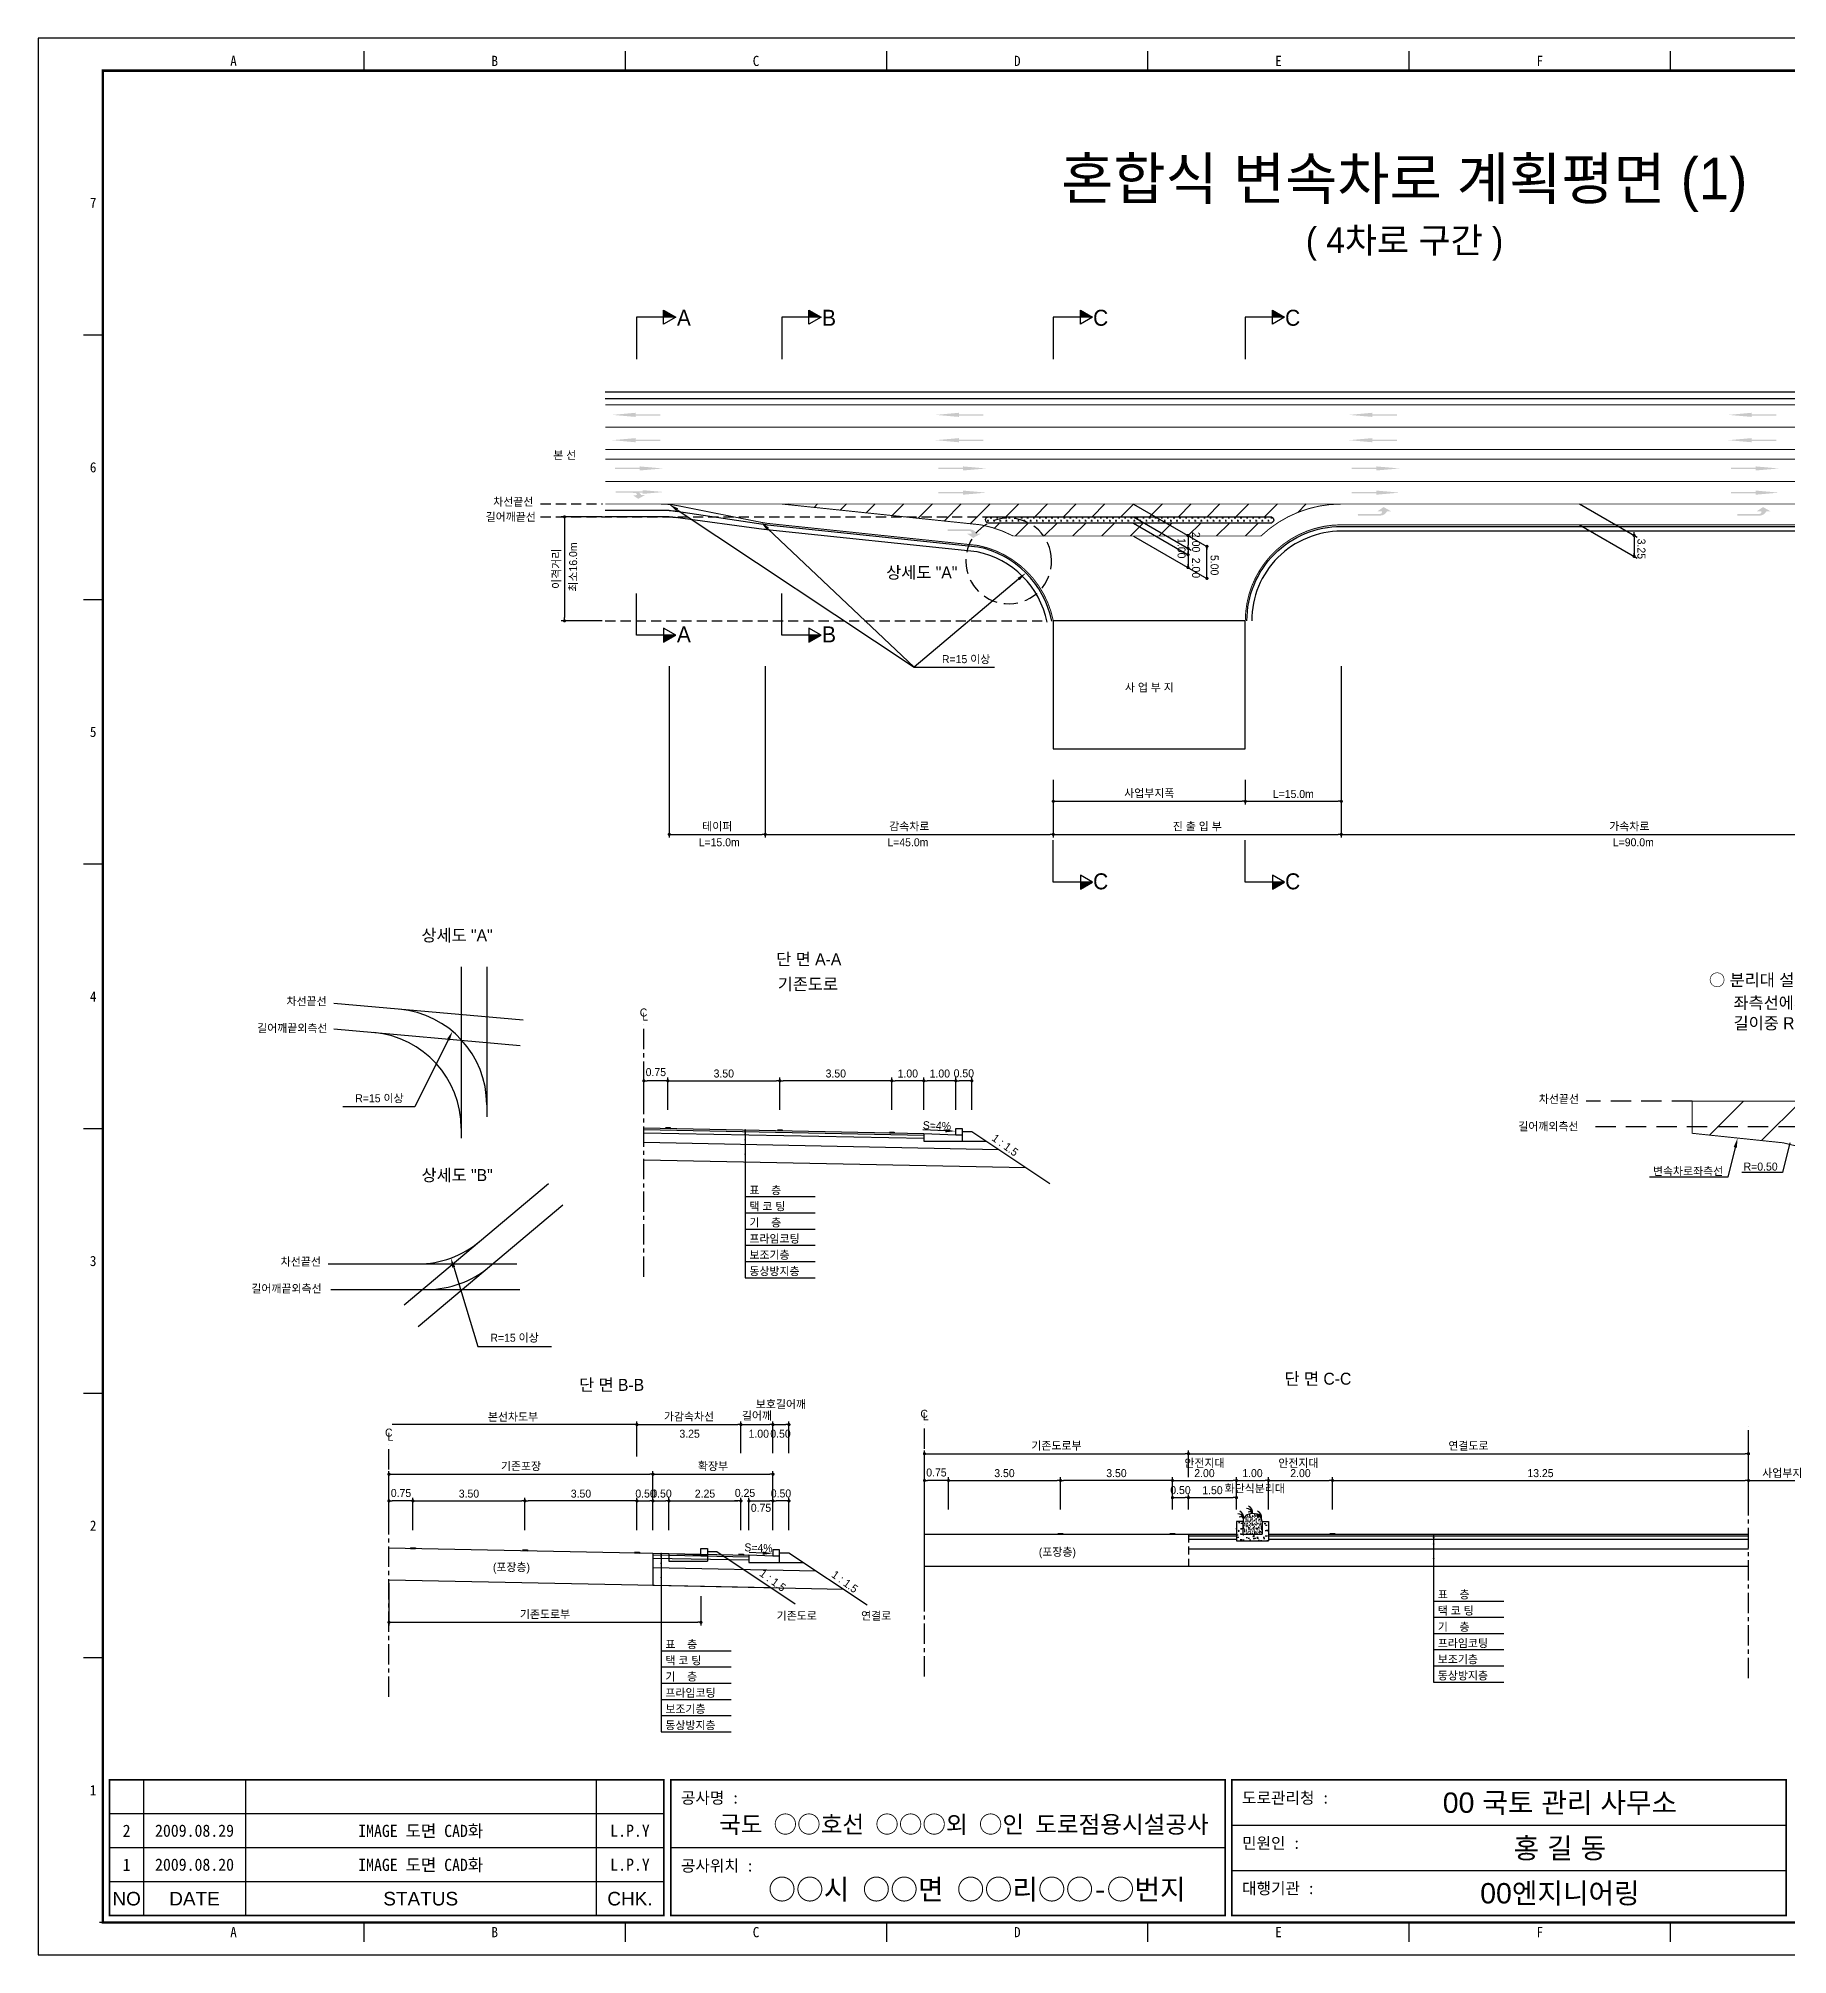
# Model space of a CAD drawing. Header units: millimetres. Extents: x 500 to 923, y -1 to 298.
# Drawn here: x 500 to 773.3, y -1.5 to 297.9 of the extents above; entities that cross this region are included whole.
import ezdxf
from ezdxf.enums import TextEntityAlignment as Align

# ---------------------------------------------------------------- set-up
doc = ezdxf.new("R2010")
doc.units = ezdxf.units.MM
doc.linetypes.add('CENTER', pattern=[50.8, 31.75, -6.35, 6.35, -6.35])
doc.linetypes.add('HIDDEN', pattern=[9.525, 6.35, -3.175])
for name, color, linetype in [('CC-GSTR-0004', 4, 'Continuous'), ('CM-LANE-0030', 30, 'Continuous'), ('CZ-DIMT-0002', 7, 'Continuous'), ('CZ-EXST-0002', 1, 'Continuous'), ('CZ-LIN1-0007', 7, 'Continuous'), ('CZ-LIN2-0003', 3, 'Continuous'), ('CZ-LINE-0001', 7, 'Continuous'), ('CZ-TEXT-BOX0', 7, 'Continuous'), ('TITLE', 7, 'Continuous')]:
    doc.layers.add(name, color=color, linetype=linetype)
doc.styles.add('견고딕', font='arial.ttf')
doc.styles.add('돋움', font='')
doc.styles.add('돋음체', font='')
doc.styles.get('돋움').set_extended_font_data('Dotum')
doc.styles.get('돋음체').set_extended_font_data('DotumChe')

# ---------------------------------------------------------------- blocks, each defined once
blk = doc.blocks.new('_Dot')
at = {"color": 0, "linetype": 'ByBlock', "lineweight": -2}
blk.add_line((-0.5, 0), (-1, 0), dxfattribs=at)
at = {"color": 0, "linetype": 'ByBlock', "const_width": 0.5}
blk.add_lwpolyline([(-0.25, 0, 1), (0.25, 0, 1)], format="xyb", close=True, dxfattribs=at)

msp = doc.modelspace()

# ---------------------------------------------------------------- hatches: boundary and pattern name
at = {"layer": 'CM-LANE-0030'}
h = msp.add_hatch(dxfattribs=at)
h.set_pattern_fill('ANSI31', color=256, style=0)
h.set_pattern_definition([(45, (-2470.1997, 15.8487), (-2.245064, 2.245064), [])])
h.paths.add_polyline_path([(691.05, 220.16, -0.191871), (703.6, 225.16), (616.16, 225.16), (647.32, 221.9, -0.07305), (652.33, 220.16)])
h.paths.add_polyline_path([(648.46, 222.16, 0.000809), (648.4, 222.17, -0.885335), (648.52, 223.16), (692.53, 223.16, -0.732581), (692.82, 222.25, 0.002096), (692.69, 222.16)], flags=16)
at = {"layer": 'CZ-EXST-0002'}
h = msp.add_hatch(dxfattribs=at)
h.set_pattern_fill('AR-CONC', color=256, scale=0.01, style=0)
h.set_pattern_definition([(50, (-420.9028, 3547.0509), (1.8218467, -0.15939086), [0.1905, -2.0955]), (355, (-420.9028, 3547.0509), (-0.3524283, 1.9105664), [0.1524, -1.6764]), (100.451, (-420.751, 3547.0376), (1.469425, 1.7511669), [0.1619, -1.7809]), (46.1842, (-420.9028, 3547.559), (2.7107904, -0.4204233), [0.28575, -3.14325]), (96.6356, (-420.677, 3547.5239), (2.3740423, 2.4742556), [0.24285, -2.67135]), (351.184, (-420.9028, 3547.559), (2.374046, 2.4742512), [0.2286, -2.5146]), (21, (-420.6488, 3547.4319), (1.5161488, -1.0226552), [0.1905, -2.0955]), (326, (-420.6488, 3547.4319), (0.6180203, 1.8418797), [0.1524, -1.6764]), (71.4514, (-420.5224, 3547.3467), (2.1341649, 0.8192286), [0.1619, -1.7809]), (37.5, (-420.9028, 3547.0509), (0.03088603, 0.84555039), [0, -1.65608, 0, -1.7018, 0, -1.68275]), (7.5, (-420.9028, 3547.0509), (0.66819663, 1.00180575), [0, -0.97028, 0, -1.61798, 0, -0.64135]), (327.5, (-421.4692, 3547.0509), (1.35590595, -0.05728744), [0, -0.635, 0, -1.9812, 0, -2.6289]), (317.5, (-421.7232, 3547.0509), (1.4812918, 0.2542649), [0, -0.8255, 0, -1.31572, 0, -1.8669])])
h.paths.add_polyline_path([(692.22, 63.2), (692.22, 66.2), (691.22, 66.2), (691.22, 64.2), (688.22, 64.2), (688.22, 66.2), (687.22, 66.2), (687.22, 63.2)])
h = msp.add_hatch(dxfattribs=at)
h.set_pattern_fill('AR-SAND', color=256, scale=0.01, style=0)
h.set_pattern_definition([(37.5, (-420.9028, 3547.0509), (-0.016000313, 0.489413237), [0, -0.38608, 0, -0.4318, 0, -0.41275]), (7.5, (-420.9028, 3547.0509), (0.44952328, 0.7168251), [0, -0.20828, 0, -0.34798, 0, -0.13335]), (327.5, (-421.2152, 3547.0509), (0.79099237, 0.001437185), [0, -0.127, 0, -0.4572, 0, -0.5969]), (317.5, (-421.2152, 3547.0509), (0.76355645, 0.22292932), [0, -0.0635, 0, -0.29972, 0, -0.3429])])
edge = h.paths.add_edge_path()
edge.add_ellipse((689.72, 66.2), major_axis=(-1.5, 0), ratio=0.829212, start_angle=180, end_angle=360)
edge.add_line((688.22, 66.2), (688.22, 64.2))
edge.add_line((688.22, 64.2), (691.22, 64.2))
edge.add_line((691.22, 64.2), (691.22, 66.2))
at = {"layer": 'CZ-LIN1-0007'}
for points in [[(593.35, 239.41), (593.35, 239.19), (597.18, 239.19), (597.18, 238.98), (593.35, 238.98), (593.35, 238.76), (589.7, 239.08)], [(643.87, 239.41), (643.87, 239.19), (647.69, 239.19), (647.69, 238.98), (643.87, 238.98), (643.87, 238.76), (640.22, 239.08)], [(708.46, 239.41), (708.46, 239.19), (712.28, 239.19), (712.28, 238.98), (708.46, 238.98), (708.46, 238.76), (704.81, 239.08)], [(767.73, 239.41), (767.73, 239.19), (771.55, 239.19), (771.55, 238.98), (767.73, 238.98), (767.73, 238.76), (764.08, 239.08)], [(593.35, 235.45), (593.35, 235.23), (597.18, 235.23), (597.18, 235.02), (593.35, 235.02), (593.35, 234.8), (589.7, 235.13)], [(643.87, 235.45), (643.87, 235.23), (647.69, 235.23), (647.69, 235.02), (643.87, 235.02), (643.87, 234.8), (640.22, 235.13)], [(708.46, 235.45), (708.46, 235.23), (712.28, 235.23), (712.28, 235.02), (708.46, 235.02), (708.46, 234.8), (704.81, 235.13)], [(767.73, 235.45), (767.73, 235.23), (771.55, 235.23), (771.55, 235.02), (767.73, 235.02), (767.73, 234.8), (764.08, 235.13)], [(593.96, 231.03), (593.96, 230.82), (590.14, 230.82), (590.14, 230.6), (593.96, 230.6), (593.96, 230.39), (597.61, 230.71)], [(644.48, 231.03), (644.48, 230.82), (640.65, 230.82), (640.65, 230.6), (644.48, 230.6), (644.48, 230.39), (648.13, 230.71)], [(709.06, 231.03), (709.06, 230.82), (705.24, 230.82), (705.24, 230.6), (709.06, 230.6), (709.06, 230.39), (712.72, 230.71)], [(768.33, 231.03), (768.33, 230.82), (764.51, 230.82), (764.51, 230.6), (768.33, 230.6), (768.33, 230.39), (771.98, 230.71)], [(593.32, 227.14, -0.267976), (594.23, 226.54), (594.78, 226.54), (593.75, 225.96), (592.92, 226.53), (593.53, 226.54, 0.504994), (593.26, 226.9), (590.2, 226.92), (590.21, 227.16)], [(594.45, 227.32), (594.45, 227.12), (591.02, 227.13), (591.02, 226.93), (594.45, 226.93), (594.45, 226.74), (597.72, 227.03)], [(644.48, 227.26), (644.48, 227.04), (640.65, 227.04), (640.65, 226.83), (644.48, 226.83), (644.48, 226.61), (648.13, 226.93)], [(709.06, 227.26), (709.06, 227.04), (705.24, 227.04), (705.24, 226.83), (709.06, 226.83), (709.06, 226.61), (712.72, 226.93)], [(709.72, 223.34, 0.267976), (710.75, 224.03), (711.38, 224.02), (710.21, 224.68), (709.26, 224.03), (709.96, 224.03, -0.504994), (709.65, 223.61), (706.18, 223.59), (706.19, 223.32)], [(768.33, 227.26), (768.33, 227.04), (764.51, 227.04), (764.51, 226.83), (768.33, 226.83), (768.33, 226.61), (771.98, 226.93)], [(769, 223.34, 0.267976), (770.03, 224.03), (770.66, 224.02), (769.49, 224.68), (768.54, 224.03), (769.24, 224.03, -0.504994), (768.93, 223.61), (765.46, 223.59), (765.47, 223.32)], [(645.6, 221.2, -0.267976), (646.63, 220.51), (647.26, 220.52), (646.09, 219.86), (645.15, 220.51), (645.84, 220.51, 0.504994), (645.53, 220.93), (642.07, 220.95), (642.07, 221.22)], [(598.75, 127.61), (598.75, 127.74), (598, 127.75), (598, 127.63)], [(616.25, 127.26), (616.25, 127.39), (615.5, 127.4), (615.5, 127.28)], [(633.75, 126.91), (633.75, 127.04), (633, 127.05), (633, 126.93)], [(660.09, 64.2), (660.09, 64.33), (659.34, 64.33), (659.34, 64.2)], [(677.59, 64.2), (677.59, 64.33), (676.84, 64.33), (676.84, 64.2)], [(702.59, 64.2), (702.59, 64.33), (701.84, 64.33), (701.84, 64.2)], [(558.93, 61.98), (558.93, 62.11), (558.18, 62.12), (558.18, 62)], [(576.43, 61.63), (576.43, 61.76), (575.68, 61.77), (575.68, 61.65)], [(593.93, 61.28), (593.93, 61.41), (593.18, 61.42), (593.18, 61.3)], [(610.18, 60.96), (610.18, 61.08), (609.43, 61.1), (609.43, 60.97)]]:
    msp.add_hatch(color=256, dxfattribs=at).paths.add_polyline_path(points)
at = {"layer": 'CZ-LIN2-0003'}
h = msp.add_hatch(dxfattribs=at)
h.set_pattern_fill('CROSS', color=256, scale=0.075, style=0)
h.set_pattern_definition([(0, (-2470.1997, 15.84865), (0.47625, 0.47625), [0.238125, -0.714375]), (90, (-2470.0806, 15.7296), (-0.47625, 0.47625), [0.238125, -0.714375])])
h.paths.add_polyline_path([(692.69, 222.16, -0.002096), (692.82, 222.25, 0.732581), (692.53, 223.16), (648.52, 223.16, 0.885335), (648.4, 222.17, -0.000809), (648.46, 222.16)])
at = {"layer": 'CZ-LINE-0001'}
for points in [[(597.72, 255.43), (597.72, 254.33), (599.63, 254.33)], [(620.4, 255.43), (620.4, 254.33), (622.31, 254.33)], [(662.84, 255.43), (662.84, 254.33), (664.75, 254.33)], [(692.84, 255.43), (692.84, 254.33), (694.75, 254.33)], [(599.63, 204.66), (597.72, 204.66), (597.72, 203.56)], [(622.31, 204.66), (620.4, 204.66), (620.4, 203.56)], [(664.75, 166.08), (662.84, 166.08), (662.84, 164.98)], [(694.75, 166.08), (692.84, 166.08), (692.84, 164.98)]]:
    msp.add_hatch(color=256, dxfattribs=at).paths.add_polyline_path(points)

# ---------------------------------------------------------------- linework, layer by layer
at = {"color": 0, "linetype": 'ByBlock', "lineweight": -2}
for p, q in [((679.65, 219.99), (679.65, 219.74)), ((679.65, 218.49), (679.65, 218.74)), ((749.34, 220.5), (749.34, 220.75)), ((749.34, 220), (749.34, 219.75)), ((679.65, 217.99), (679.65, 217.74)), ((679.65, 217.49), (679.65, 217.74)), ((679.65, 215.49), (679.65, 215.74)), ((682.61, 218.28), (682.61, 218.03)), ((749.34, 217.25), (749.34, 217.5)), ((682.61, 213.78), (682.61, 214.03)), ((593.3, 81.34), (593.05, 81.34))]:
    msp.add_line(p, q, dxfattribs=at)
at = {"color": 0, "linetype": 'ByBlock', "const_width": 0.25}
for points in [[(679.65, 220.11, 1), (679.65, 220.36, 1)], [(682.61, 218.41, 1), (682.61, 218.66, 1)], [(749.34, 220.38, 1), (749.34, 220.13, 1)], [(749.34, 220.13, 1), (749.34, 220.38, 1)], [(679.65, 218.36, 1), (679.65, 218.11, 1)], [(679.65, 218.11, 1), (679.65, 218.36, 1)], [(679.65, 217.36, 1), (679.65, 217.11, 1)], [(749.34, 217.13, 1), (749.34, 216.88, 1)], [(679.65, 215.36, 1), (679.65, 215.11, 1)], [(682.61, 213.66, 1), (682.61, 213.41, 1)], [(593.43, 81.34, 1), (593.68, 81.34, 1)]]:
    msp.add_lwpolyline(points, format="xyb", close=True, dxfattribs=at)
at = {"layer": 'CC-GSTR-0004'}
for p, q in [((597.36, 224.16), (588.6, 224.16)), ((597.48, 223.16), (588.6, 223.16)), ((638.37, 126.82), (643.37, 126.62)), ((638.37, 126.82), (638.37, 125.62)), ((643.37, 127.62), (644.37, 127.62)), ((643.37, 126.62), (643.37, 127.62)), ((643.37, 126.62), (644.37, 126.62)), ((644.37, 127.62), (644.37, 125.62)), ((638.37, 125.62), (644.37, 125.62))]:
    msp.add_line(p, q, dxfattribs=at)
for points in [[(588.6, 242.66), (833.6, 242.66)], [(588.6, 241.66), (833.6, 241.66)], [(615.8, 60.79), (614.8, 60.79), (611.05, 60.94), (611.05, 59.79), (615.8, 59.79), (615.8, 61.79), (614.8, 61.79), (614.8, 60.79)]]:
    msp.add_lwpolyline(points, dxfattribs=at)
for points in [[(658.36, 206.86, 0.302694), (646.8, 218.44), (613.94, 221.87), (613.94, 221.87, -0.011191), (613.27, 221.96), (613.27, 221.96), (599.71, 223.99), (599.71, 223.99, 0.037262), (597.48, 224.16), (588.6, 224.16)], [(657.62, 206.71, 0.302016), (646.68, 217.69), (613.82, 221.13, -0.007174), (613.39, 221.18), (599.59, 223.03, 0.033239), (597.6, 223.16), (588.6, 223.16)], [(688.85, 206.91, -0.414214), (703.6, 221.66), (792.98, 221.66), (792.98, 221.66, 0.020788), (794.22, 221.71), (794.22, 221.71), (822.98, 224.11), (822.98, 224.11, -0.020788), (824.23, 224.16), (833.6, 224.16)], [(833.6, 223.16), (824.16, 223.16, 0.018717), (823.04, 223.12), (794.16, 220.95, -0.018717), (793.04, 220.91), (703.6, 220.91, 0.414214), (689.6, 206.91)]]:
    msp.add_lwpolyline(points, format="xyb", dxfattribs=at)
for centre, start in [((597.36, 209.16), 80.5377), ((597.48, 208.16), 81.4692)]:
    msp.add_arc(centre, 15, start, 90, dxfattribs=at)
at = {"layer": 'CM-LANE-0030'}
for p, q in [((761.15, 126.56), (766.46, 131.87)), ((769.28, 125.71), (775.44, 131.87))]:
    msp.add_line(p, q, dxfattribs=at)
at = {"layer": 'CM-LANE-0030', "const_width": 0.15}
for points in [[(588.6, 233.66), (833.6, 233.66)], [(588.6, 232.16), (833.6, 232.16)]]:
    msp.add_lwpolyline(points, dxfattribs=at)
for points in [[(691.05, 220.16), (652.33, 220.16, 0.07305), (647.32, 221.9), (616.16, 225.16), (703.6, 225.16, 0.191871)], [(758.4, 126.85), (758.4, 131.87), (885.22, 131.87, 0.191871), (860.12, 121.87), (782.66, 121.87, 0.07305), (772.64, 125.36)]]:
    msp.add_lwpolyline(points, format="xyb", close=True, dxfattribs=at)
at = {"layer": 'CZ-EXST-0002'}
for p, q in [((566.1, 152.87), (566.1, 126.09)), ((570.08, 152.87), (570.08, 129.44)), ((575.79, 144.51), (546.2, 147.14)), ((575.3, 140.53), (546.2, 143.12)), ((557.17, 100.03), (579.72, 119.02)), ((559.38, 96.66), (581.98, 115.69)), ((545.3, 106.45), (574.78, 106.45)), ((545.71, 102.45), (575.26, 102.45)), ((638.47, 64.2), (679.72, 64.2)), ((554.8, 62.07), (598.55, 61.19)), ((598.55, 61.19), (603.55, 60.99)), ((598.55, 61.19), (598.55, 59.99)), ((598.55, 59.99), (604.55, 59.99)), ((603.55, 61.99), (604.55, 61.99)), ((603.55, 60.99), (603.55, 61.99)), ((603.55, 60.99), (604.55, 60.99)), ((604.55, 61.99), (604.55, 59.99)), ((604.55, 61.49), (606.05, 61.49)), ((606.05, 61.49), (618.26, 53.36)), ((554.8, 57.07), (614.48, 55.87)), ((638.47, 59.2), (679.72, 59.2))]:
    msp.add_line(p, q, dxfattribs=at)
at = {"layer": 'CZ-LIN1-0007'}
for p, q in [((597, 225.16), (597, 225.16)), ((598, 127.75), (598.75, 127.74)), ((598, 127.63), (598.75, 127.61)), ((598.75, 127.74), (598.75, 127.61)), ((615.5, 127.4), (616.25, 127.39)), ((615.5, 127.28), (616.25, 127.26)), ((616.25, 127.39), (616.25, 127.26)), ((633, 127.05), (633.75, 127.04)), ((633, 126.93), (633.75, 126.91)), ((633.75, 127.04), (633.75, 126.91)), ((659.34, 64.33), (660.09, 64.33)), ((659.34, 64.2), (659.34, 64.33)), ((660.09, 64.2), (659.34, 64.2)), ((660.09, 64.33), (660.09, 64.2)), ((676.84, 64.33), (677.59, 64.33)), ((676.84, 64.2), (676.84, 64.33)), ((677.59, 64.2), (676.84, 64.2)), ((677.59, 64.33), (677.59, 64.2)), ((701.84, 64.2), (701.84, 64.33)), ((701.84, 64.33), (702.59, 64.33)), ((702.59, 64.2), (701.84, 64.2)), ((702.59, 64.33), (702.59, 64.2)), ((558.18, 62.12), (558.93, 62.11)), ((558.18, 62), (558.93, 61.98)), ((558.93, 62.11), (558.93, 61.98)), ((575.68, 61.77), (576.43, 61.76)), ((575.68, 61.65), (576.43, 61.63)), ((576.43, 61.76), (576.43, 61.63)), ((593.18, 61.42), (593.93, 61.41)), ((593.18, 61.3), (593.93, 61.28)), ((593.93, 61.41), (593.93, 61.28)), ((609.43, 61.1), (610.18, 61.08)), ((609.43, 60.97), (610.18, 60.96)), ((610.18, 61.08), (610.18, 60.96))]:
    msp.add_line(p, q, dxfattribs=at)
at = {"layer": 'CZ-LIN1-0007', "const_width": 0.15}
for points in [[(588.6, 240.66), (833.6, 240.66)], [(703.6, 225.16), (764.01, 225.16)]]:
    msp.add_lwpolyline(points, dxfattribs=at)
at = {"layer": 'CZ-LIN1-0007', "linetype": 'HIDDEN', "const_width": 0.15}
for points in [[(588.6, 237.16), (833.6, 237.16)], [(588.6, 228.66), (833.6, 228.66)], [(597.12, 225.16), (616.16, 225.16)], [(764.01, 225.16), (824.41, 225.16)]]:
    msp.add_lwpolyline(points, dxfattribs=at)
at = {"layer": 'CZ-LIN1-0007', "const_width": 0.15}
for points in [[(658.6, 206.91, 0.302909), (646.83, 218.68), (614.3, 222.09), (614.3, 222.09, -0.023299), (612.92, 222.3), (612.92, 222.3), (600.06, 224.87), (600.06, 224.87, 0.049389), (597.12, 225.16), (597.12, 225.16), (588.6, 225.16)], [(833.6, 225.16), (824.41, 225.16, 0.026985), (822.8, 225.07), (822.8, 225.07), (794.41, 222, -0.026985), (792.79, 221.91), (703.6, 221.91, 0.414214), (688.6, 206.91)]]:
    msp.add_lwpolyline(points, format="xyb", dxfattribs=at)
at = {"layer": 'CZ-LIN2-0003'}
for p, q in [((594.62, 127.69), (638.37, 126.82)), ((594.62, 127.44), (638.37, 126.57)), ((594.62, 126.94), (638.37, 126.07)), ((644.37, 127.12), (645.87, 127.12)), ((645.87, 127.12), (658.07, 118.98)), ((594.62, 125.44), (650.05, 124.34)), ((644.37, 125.62), (648.12, 125.62)), ((594.62, 122.69), (654.3, 121.5)), ((688.22, 66.2), (687.22, 66.2)), ((687.22, 66.2), (687.22, 63.2)), ((688.22, 66.2), (688.22, 64.2)), ((691.22, 66.2), (692.22, 66.2)), ((691.22, 66.2), (691.22, 64.2)), ((692.22, 66.2), (692.22, 63.2)), ((679.72, 64.2), (687.22, 64.2)), ((679.72, 63.95), (687.22, 63.95)), ((679.72, 63.45), (687.22, 63.45)), ((687.22, 63.2), (692.22, 63.2)), ((688.22, 64.2), (691.22, 64.2)), ((692.22, 64.2), (767.22, 64.2)), ((692.22, 63.95), (767.22, 63.95)), ((692.22, 63.45), (767.22, 63.45)), ((596.05, 61.24), (611.05, 60.94)), ((596.05, 61.24), (596.05, 56.24)), ((596.05, 60.99), (611.05, 60.69)), ((596.05, 60.49), (611.05, 60.19)), ((615.8, 61.29), (617.3, 61.29)), ((617.3, 61.29), (629.51, 53.16)), ((679.72, 61.95), (767.22, 61.95)), ((596.05, 58.99), (621.52, 58.48)), ((615.8, 59.79), (619.55, 59.79)), ((679.72, 59.2), (767.22, 59.2)), ((596.05, 56.24), (625.77, 55.65))]:
    msp.add_line(p, q, dxfattribs=at)
msp.add_lwpolyline([(692.69, 222.16), (648.46, 222.16, 0.000809), (648.4, 222.17, -0.885335), (648.52, 223.16), (692.53, 223.16, -0.732581), (692.82, 222.25, 0.002096)], format="xyb", close=True, dxfattribs=at)
msp.add_lwpolyline([(688.6, 206.91), (658.6, 206.91), (658.6, 186.91), (688.6, 186.91)], close=True, dxfattribs=at)
for centre, radius, start, end in [((555.08, 131.29), 15, 0, 84.9204), ((551.1, 127.63), 15, 0, 84.9204), ((559.33, 121.45), 15, 270, 310.097), ((560.79, 117.45), 15, 270, 310.097), ((687.45, 66.54), 0.88, 7.8639, 92.7752), ((687.91, 66.52), 0.44, 19.771, 124.0366), ((687.34, 66.89), 1, 347.1802, 67.3267), ((688.84, 67.33), 0.88, 7.8639, 92.7752), ((689.3, 67.3), 0.44, 19.771, 124.0366), ((688.74, 67.67), 1, 347.1802, 67.3267), ((690.24, 66.54), 0.88, 7.8639, 92.7752), ((690.7, 66.52), 0.44, 19.771, 124.0366), ((690.13, 66.89), 1, 347.1802, 67.3267)]:
    msp.add_arc(centre, radius, start, end, dxfattribs=at)
msp.add_ellipse((689.72, 66.2), major_axis=(-1.5, 0), ratio=0.829212, start_param=3.141593, end_param=6.283185, dxfattribs=at)
at = {"layer": 'CZ-LINE-0001'}
for p, q in [((597.72, 253.23), (597.72, 255.43)), ((597.72, 255.43), (599.63, 254.33)), ((620.4, 253.23), (620.4, 255.43)), ((620.4, 255.43), (622.31, 254.33)), ((662.84, 253.23), (662.84, 255.43)), ((662.84, 255.43), (664.75, 254.33)), ((692.84, 253.23), (692.84, 255.43)), ((692.84, 255.43), (694.75, 254.33)), ((599.63, 254.33), (593.48, 254.33)), ((593.48, 254.33), (593.48, 247.79)), ((599.63, 254.33), (597.72, 253.23)), ((622.31, 254.33), (616.16, 254.33)), ((616.16, 254.33), (616.16, 247.79)), ((622.31, 254.33), (620.4, 253.23)), ((664.75, 254.33), (658.6, 254.33)), ((658.6, 254.33), (658.6, 247.79)), ((664.75, 254.33), (662.84, 253.23)), ((694.75, 254.33), (688.6, 254.33)), ((688.6, 254.33), (688.6, 247.79)), ((694.75, 254.33), (692.84, 253.23)), ((671.15, 225.14), (682.61, 218.53)), ((740.84, 225.16), (749.84, 219.97)), ((588.1, 223.16), (581.72, 223.16)), ((582.22, 222.66), (582.22, 207.41)), ((671.15, 223.14), (680.15, 217.95)), ((671.15, 222.14), (679.65, 217.24)), ((740.84, 221.91), (749.84, 216.72)), ((671.15, 220.14), (682.61, 213.53)), ((679.65, 219.74), (679.65, 218.74)), ((749.34, 219.75), (749.34, 216.75)), ((679.65, 217.74), (679.65, 215.24)), ((682.61, 213.53), (682.61, 218.53)), ((593.48, 204.66), (593.48, 211.2)), ((616.16, 204.66), (616.16, 211.2)), ((588.1, 206.91), (581.72, 206.91)), ((599.63, 204.66), (593.48, 204.66)), ((599.63, 204.66), (597.72, 205.76)), ((597.72, 205.76), (597.72, 203.56)), ((597.72, 203.56), (599.63, 204.66)), ((622.31, 204.66), (616.16, 204.66)), ((622.31, 204.66), (620.4, 205.76)), ((620.4, 205.76), (620.4, 203.56)), ((620.4, 203.56), (622.31, 204.66)), ((598.6, 199.81), (598.6, 173.04)), ((613.6, 199.81), (613.6, 173.04)), ((613.6, 199.81), (613.6, 173.04)), ((636.88, 199.66), (649.4, 199.66)), ((703.6, 199.81), (703.6, 173.04)), ((658.6, 182.09), (658.6, 173.04)), ((658.6, 182.09), (658.6, 173.04)), ((658.6, 182.09), (658.6, 178.21)), ((688.6, 182.09), (688.6, 178.21)), ((688.6, 182.09), (688.6, 178.21)), ((703.6, 182.09), (703.6, 173.04)), ((703.6, 182.09), (703.6, 178.21)), ((659.1, 178.71), (688.1, 178.71)), ((689.1, 178.71), (703.1, 178.71)), ((599.1, 173.54), (613.1, 173.54)), ((614.1, 173.54), (658.1, 173.54)), ((658.6, 166.08), (658.6, 172.62)), ((659.1, 173.54), (703.1, 173.54)), ((688.6, 166.08), (688.6, 172.62)), ((704.1, 173.54), (793.1, 173.54)), ((664.75, 166.08), (658.6, 166.08)), ((664.75, 166.08), (662.84, 167.18)), ((662.84, 167.18), (662.84, 164.98)), ((662.84, 164.98), (664.75, 166.08)), ((694.75, 166.08), (688.6, 166.08)), ((694.75, 166.08), (692.84, 167.18)), ((692.84, 167.18), (692.84, 164.98)), ((692.84, 164.98), (694.75, 166.08)), ((594.62, 130.49), (594.62, 135.54)), ((597.87, 135.04), (595.12, 135.04)), ((598.37, 130.49), (598.37, 135.54)), ((598.37, 130.49), (598.37, 135.54)), ((598.87, 135.04), (615.37, 135.04)), ((615.87, 130.49), (615.87, 135.54)), ((615.87, 130.49), (615.87, 135.54)), ((632.87, 135.04), (616.37, 135.04)), ((633.37, 130.49), (633.37, 135.54)), ((633.37, 130.49), (633.37, 135.54)), ((637.87, 135.04), (633.87, 135.04)), ((638.37, 130.49), (638.37, 135.54)), ((638.37, 130.49), (638.37, 135.54)), ((642.87, 135.04), (638.87, 135.04)), ((643.37, 132.93), (643.37, 135.54)), ((643.37, 130.49), (643.37, 135.54)), ((645.37, 135.04), (643.87, 135.04)), ((645.87, 130.49), (645.87, 135.54)), ((610.47, 127.38), (610.47, 104.29)), ((610.47, 116.95), (621.41, 116.95)), ((610.47, 114.42), (621.41, 114.42)), ((610.47, 111.89), (621.41, 111.89)), ((610.47, 109.36), (621.41, 109.36)), ((610.47, 106.83), (621.41, 106.83)), ((610.47, 104.29), (621.41, 104.29)), ((593.05, 81.34), (555.3, 81.34)), ((593.55, 76.36), (593.55, 81.84)), ((593.55, 76.86), (593.55, 81.84)), ((594.05, 81.34), (609.3, 81.34)), ((609.8, 76.86), (609.8, 81.84)), ((609.8, 76.86), (609.8, 81.84)), ((610.3, 81.34), (614.3, 81.34)), ((614.8, 76.86), (614.8, 81.84)), ((614.8, 76.86), (614.8, 81.84)), ((615.3, 81.34), (616.8, 81.34)), ((617.3, 76.86), (617.3, 81.84)), ((638.47, 73.11), (638.47, 77.29)), ((638.97, 76.79), (679.22, 76.79)), ((679.72, 73.11), (679.72, 77.29)), ((679.72, 73.11), (679.72, 77.29)), ((680.22, 76.79), (766.72, 76.79)), ((767.22, 73.11), (767.22, 77.29)), ((554.8, 69.91), (554.8, 74.09)), ((555.3, 73.59), (595.55, 73.59)), ((596.05, 69.91), (596.05, 74.09)), ((596.05, 69.91), (596.05, 74.09)), ((596.55, 73.59), (614.3, 73.59)), ((614.8, 69.91), (614.8, 74.09)), ((638.47, 53.03), (638.47, 73.43)), ((638.47, 68.06), (638.47, 73.11)), ((641.72, 72.61), (638.97, 72.61)), ((642.22, 68.06), (642.22, 73.11)), ((642.22, 68.06), (642.22, 73.11)), ((642.72, 72.61), (659.22, 72.61)), ((659.72, 68.06), (659.72, 73.11)), ((659.72, 68.06), (659.72, 73.11)), ((676.72, 72.61), (660.22, 72.61)), ((677.22, 68.06), (677.22, 73.11)), ((677.22, 68.06), (677.22, 73.11)), ((677.72, 72.61), (686.72, 72.61)), ((687.22, 68.06), (687.22, 73.11)), ((687.22, 68.06), (687.22, 73.11)), ((687.72, 72.61), (691.72, 72.61)), ((692.22, 68.06), (692.22, 73.11)), ((692.22, 68.06), (692.22, 73.11)), ((692.72, 72.61), (701.72, 72.61)), ((702.22, 68.06), (702.22, 73.11)), ((702.22, 68.06), (702.22, 73.11)), ((702.72, 72.61), (766.72, 72.61)), ((767.22, 68.06), (767.22, 73.11)), ((767.22, 72.61), (777.93, 72.61)), ((554.8, 64.86), (554.8, 69.91)), ((558.05, 69.41), (555.3, 69.41)), ((558.55, 64.86), (558.55, 69.91)), ((558.55, 64.86), (558.55, 69.91)), ((559.05, 69.41), (575.55, 69.41)), ((576.05, 64.86), (576.05, 69.91)), ((576.05, 64.86), (576.05, 69.91)), ((593.05, 69.41), (576.55, 69.41)), ((593.55, 64.86), (593.55, 69.91)), ((593.55, 64.86), (593.55, 69.91)), ((594.05, 69.41), (595.55, 69.41)), ((596.05, 64.86), (596.05, 69.91)), ((596.05, 64.86), (596.05, 69.91)), ((596.55, 69.41), (598.05, 69.41)), ((598.55, 64.86), (598.55, 69.91)), ((598.55, 64.86), (598.55, 69.91)), ((599.05, 69.41), (609.3, 69.41)), ((609.3, 69.41), (608.8, 69.41)), ((609.8, 64.86), (609.8, 69.91)), ((609.8, 64.86), (609.8, 69.91)), ((611.05, 64.86), (611.05, 69.91)), ((611.05, 64.86), (611.05, 69.91)), ((611.55, 69.41), (614.3, 69.41)), ((611.55, 69.41), (612.05, 69.41)), ((614.8, 64.86), (614.8, 69.91)), ((614.8, 67.3), (614.8, 69.91)), ((616.8, 69.41), (615.3, 69.41)), ((617.3, 64.86), (617.3, 69.91)), ((677.22, 68.06), (677.22, 70.43)), ((677.72, 69.93), (679.22, 69.93)), ((679.72, 68.06), (679.72, 70.43)), ((679.72, 68.06), (679.72, 70.43)), ((680.22, 69.93), (686.72, 69.93)), ((687.22, 68.06), (687.22, 70.43)), ((718.03, 64.2), (718.03, 41.12)), ((597.34, 61.22), (597.34, 33.36)), ((554.8, 56.57), (554.8, 49.95)), ((603.55, 54.56), (603.55, 49.95)), ((718.03, 53.78), (728.97, 53.78)), ((718.03, 51.25), (728.97, 51.25)), ((555.3, 50.45), (603.05, 50.45)), ((718.03, 48.72), (728.97, 48.72)), ((597.34, 46.01), (608.27, 46.01)), ((718.03, 46.18), (728.97, 46.18)), ((597.34, 43.48), (608.27, 43.48)), ((718.03, 43.65), (728.97, 43.65)), ((597.34, 40.95), (608.27, 40.95)), ((718.03, 41.12), (728.97, 41.12)), ((597.34, 38.42), (608.27, 38.42)), ((597.34, 35.89), (608.27, 35.89)), ((597.34, 33.36), (608.27, 33.36))]:
    msp.add_line(p, q, dxfattribs=at)
at = {"layer": 'CZ-LINE-0001', "linetype": 'HIDDEN', "ltscale": 0.25}
for p, q in [((578.5, 225.16), (588.16, 225.16)), ((578.5, 223.16), (648.52, 223.16)), ((588.6, 206.91), (657.19, 206.91))]:
    msp.add_line(p, q, dxfattribs=at)
at = {"layer": 'CZ-LINE-0001', "linetype": 'HIDDEN', "ltscale": 0.35}
msp.add_line((658.28, 217.06), (658.28, 217.06), dxfattribs=at)
at = {"layer": 'CZ-LINE-0001', "linetype": 'CENTER', "ltscale": 0.1}
for p, q in [((594.62, 104.42), (594.62, 143.8)), ((638.47, 41.99), (638.47, 81.37)), ((767.22, 41.74), (767.22, 81.12)), ((554.8, 38.79), (554.8, 78.17))]:
    msp.add_line(p, q, dxfattribs=at)
at = {"layer": 'CZ-LINE-0001', "linetype": 'HIDDEN', "ltscale": 0.5}
for p, q in [((758.4, 131.87), (741.87, 131.87)), ((775.06, 127.87), (741.87, 127.87))]:
    msp.add_line(p, q, dxfattribs=at)
at = {"layer": 'CZ-LINE-0001', "linetype": 'HIDDEN', "ltscale": 0.2}
msp.add_line((679.72, 64.2), (679.72, 59.2), dxfattribs=at)
at = {"layer": 'CZ-LINE-0001'}
for points in [[(599.84, 224.26), (636.88, 199.66)], [(614.01, 221.27), (636.88, 199.66)], [(653.18, 213.43), (636.88, 199.66)], [(564.06, 141.43), (558.83, 130.96), (547.59, 130.96)], [(641.74, 127.24), (638.24, 127.38)], [(765.16, 124.65), (763.98, 119.99), (751.75, 119.99)], [(773.69, 125.38), (772.52, 120.71), (766.18, 120.71)], [(564.91, 105.93), (568.71, 93.56), (580.2, 93.56)], [(613.2, 61.26), (611.06, 61.35)]]:
    msp.add_lwpolyline(points, dxfattribs=at)
at = {"layer": 'CZ-LINE-0001', "linetype": 'HIDDEN', "ltscale": 0.35}
msp.add_arc((651.63, 216.27), 6.7, 6.7667, 6.749, dxfattribs=at)
at = {"layer": 'CZ-LINE-0001', "linetype": 'ByBlock'}
for centre, start, end in [((610.47, 126.63), 0, 180), ((610.47, 126.63), 0, 180), ((610.47, 126.63), 180, 0), ((610.47, 126.63), 180, 0), ((610.47, 125.83), 0, 180), ((610.47, 125.83), 0, 180), ((610.47, 125.83), 180, 0), ((610.47, 125.83), 180, 0), ((610.47, 127.32), 0, 180), ((610.47, 127.32), 0, 180), ((610.47, 127.32), 180, 0), ((610.47, 127.32), 180, 0), ((610.47, 127.11), 0, 180), ((610.47, 127.11), 0, 180), ((610.47, 127.11), 180, 0), ((610.47, 127.11), 180, 0), ((610.47, 126.88), 0, 180), ((610.47, 126.88), 0, 180), ((610.47, 126.88), 180, 0), ((610.47, 126.88), 180, 0), ((610.47, 123.6), 0, 180), ((610.47, 123.6), 0, 180), ((610.47, 123.6), 180, 0), ((610.47, 123.6), 180, 0), ((718.03, 63.46), 0, 180), ((718.03, 63.46), 0, 180), ((718.03, 63.46), 180, 0), ((718.03, 63.46), 180, 0), ((718.03, 64.14), 0, 180), ((718.03, 64.14), 0, 180), ((718.03, 64.14), 180, 0), ((718.03, 64.14), 180, 0), ((718.03, 63.94), 0, 180), ((718.03, 63.94), 0, 180), ((718.03, 63.94), 180, 0), ((718.03, 63.94), 180, 0), ((718.03, 63.71), 0, 180), ((718.03, 63.71), 0, 180), ((718.03, 63.71), 180, 0), ((718.03, 63.71), 180, 0), ((718.03, 62.66), 0, 180), ((718.03, 62.66), 0, 180), ((718.03, 62.66), 180, 0), ((718.03, 62.66), 180, 0), ((718.03, 60.42), 0, 180), ((718.03, 60.42), 0, 180), ((718.03, 60.42), 180, 0), ((718.03, 60.42), 180, 0)]:
    msp.add_arc(centre, 0.0625, start, end, dxfattribs=at)
at = {"layer": 'CZ-LINE-0001'}
for centre, start, end in [((597.34, 61.16), 0, 180), ((597.34, 61.16), 0, 180), ((597.34, 61.16), 180, 0), ((597.34, 61.16), 180, 0), ((597.34, 60.96), 0, 180), ((597.34, 60.96), 0, 180), ((597.34, 60.96), 180, 0), ((597.34, 60.96), 180, 0), ((597.34, 60.72), 0, 180), ((597.34, 60.72), 0, 180), ((597.34, 60.72), 180, 0), ((597.34, 60.72), 180, 0), ((597.33, 60.47), 0, 180), ((597.33, 60.47), 0, 180), ((597.33, 60.47), 180, 0), ((597.33, 60.47), 180, 0), ((597.33, 59.67), 0, 180), ((597.33, 59.67), 0, 180), ((597.33, 59.67), 180, 0), ((597.33, 59.67), 180, 0), ((597.33, 57.44), 0, 180), ((597.33, 57.44), 0, 180), ((597.33, 57.44), 180, 0), ((597.33, 57.44), 180, 0)]:
    msp.add_arc(centre, 0.0625, start, end, dxfattribs=at)
for points in [[(599.71, 224.05), (598.6, 225.09), (599.98, 224.47)], [(613.84, 221.09), (612.92, 222.3), (614.18, 221.45)], [(653.02, 213.62), (654.33, 214.4), (653.34, 213.24)], [(563.83, 141.54), (564.73, 142.78), (564.28, 141.32)], [(641.75, 127.49), (643.24, 127.18), (641.73, 126.99)], [(764.91, 124.71), (765.52, 126.11), (765.4, 124.59)], [(564.67, 105.86), (564.47, 107.36), (565.15, 106)], [(613.21, 61.51), (614.7, 61.2), (613.19, 61.01)]]:
    msp.add_solid(points, dxfattribs=at)
at = {"layer": 'TITLE', "color": 7, "linetype": 'Continuous'}
for p, q in [((550.92, 292.87), (550.92, 295.89)), ((591.74, 292.87), (591.74, 295.89)), ((632.57, 292.87), (632.57, 295.89)), ((673.39, 292.87), (673.39, 295.89)), ((714.22, 292.87), (714.22, 295.89)), ((755.04, 292.87), (755.04, 295.89)), ((510.09, 251.54), (507.07, 251.54)), ((510.09, 210.21), (507.07, 210.21)), ((510.09, 168.88), (507.07, 168.88)), ((510.09, 127.55), (507.07, 127.55)), ((510.09, 86.22), (507.07, 86.22)), ((510.09, 44.89), (507.07, 44.89)), ((550.92, 0.54), (550.92, 3.56)), ((591.74, 0.54), (591.74, 3.56)), ((632.57, 0.54), (632.57, 3.56)), ((673.39, 0.54), (673.39, 3.56)), ((714.22, 0.54), (714.22, 3.56)), ((755.04, 0.54), (755.04, 3.56))]:
    msp.add_line(p, q, dxfattribs=at)
at = {"layer": 'TITLE', "ltscale": 150}
for p, q in [((516.46, 25.85), (516.46, 4.63)), ((532.38, 25.85), (532.38, 4.63)), ((587.15, 25.85), (587.15, 4.63)), ((597.76, 20.54), (511.15, 20.54)), ((686.5, 18.77), (773.11, 18.77)), ((597.76, 15.24), (511.15, 15.24)), ((685.44, 15.24), (598.83, 15.24)), ((597.76, 9.93), (511.15, 9.93)), ((686.5, 11.7), (773.11, 11.7))]:
    msp.add_line(p, q, dxfattribs=at)
at = {"layer": 'TITLE'}
msp.add_line((918.45, 3.56), (509.59, 3.56), dxfattribs=at)
msp.add_lwpolyline([(500.01, -1.47), (923.37, -1.47), (923.37, 297.91), (500.01, 297.91)], close=True, dxfattribs=at)
at = {"layer": 'TITLE', "linetype": 'Continuous', "const_width": 0.403}
msp.add_lwpolyline([(510.09, 3.56), (510.09, 292.87), (918.34, 292.87), (918.34, 3.56)], close=True, dxfattribs=at)
at = {"layer": 'TITLE', "ltscale": 150, "const_width": 0.265}
for points in [[(511.15, 25.85), (597.76, 25.85), (597.76, 4.63), (511.15, 4.63)], [(598.83, 25.85), (685.44, 25.85), (685.44, 4.63), (598.83, 4.63)], [(773.11, 4.63), (686.5, 4.63), (686.5, 25.85), (773.11, 25.85)]]:
    msp.add_lwpolyline(points, close=True, dxfattribs=at)

# ---------------------------------------------------------------- block references
at = {"layer": 'CZ-LINE-0001', "xscale": 0.5, "yscale": 0.5, "zscale": 0.5}
for p, rotation in [((582.22, 223.16), 90), ((582.22, 206.91), 270), ((658.6, 178.71), 180), ((688.6, 178.71), 180), ((598.6, 173.54), 180), ((613.6, 173.54), 180), ((658.6, 173.54), 180), ((703.6, 173.54), 180), ((594.62, 135.04), 180), ((598.37, 135.04), 180), ((615.87, 135.04), 180), ((633.37, 135.04), 180), ((638.37, 135.04), 180), ((643.37, 135.04), 180), ((593.55, 81.34), 180), ((609.8, 81.34), 180), ((614.8, 81.34), 180), ((638.47, 76.79), 180), ((679.72, 76.79), 180), ((554.8, 73.59), 180), ((596.05, 73.59), 180), ((638.47, 72.61), 180), ((642.22, 72.61), 180), ((659.72, 72.61), 180), ((677.22, 72.61), 180), ((687.22, 72.61), 180), ((692.22, 72.61), 180), ((702.22, 72.61), 180), ((554.8, 69.41), 180), ((558.55, 69.41), 180), ((576.05, 69.41), 180), ((593.55, 69.41), 180), ((596.05, 69.41), 180), ((598.55, 69.41), 180), ((611.05, 69.41), 180), ((611.05, 69.41), 180), ((614.8, 69.41), 180), ((677.22, 69.93), 180), ((679.72, 69.93), 180), ((554.8, 50.45), 180)]:
    msp.add_blockref('_Dot', p, dxfattribs=dict(at, rotation=rotation))
for p in [(688.6, 178.71), (703.6, 178.71), (613.6, 173.54), (658.6, 173.54), (703.6, 173.54), (598.37, 135.04), (615.87, 135.04), (633.37, 135.04), (638.37, 135.04), (643.37, 135.04), (645.87, 135.04), (609.8, 81.34), (614.8, 81.34), (617.3, 81.34), (679.72, 76.79), (767.22, 76.79), (596.05, 73.59), (614.8, 73.59), (642.22, 72.61), (659.72, 72.61), (677.22, 72.61), (687.22, 72.61), (692.22, 72.61), (702.22, 72.61), (767.22, 72.61), (558.55, 69.41), (576.05, 69.41), (593.55, 69.41), (596.05, 69.41), (598.55, 69.41), (609.8, 69.41), (609.8, 69.41), (614.8, 69.41), (617.3, 69.41), (679.72, 69.93), (687.22, 69.93), (603.55, 50.45)]:
    msp.add_blockref('_Dot', p, dxfattribs=at)

# ---------------------------------------------------------------- texts
at = {"layer": 'CZ-DIMT-0002', "style": '돋움'}
for s, height, p in [('A', 2.5, (600.88, 254.25)), ('B', 2.5, (623.56, 254.25)), ('C', 2.5, (666, 254.25)), ('C', 2.5, (696, 254.25)), ('본 선', 1.25, (582.26, 232.79)), ('차선끝선', 1.25, (574.22, 225.5)), ('길어깨끝선', 1.25, (573.83, 223.15)), ('상세도 "A"', 1.875, (638.05, 214.46)), ('A', 2.5, (600.88, 204.79)), ('B', 2.5, (623.56, 204.79)), ('R=15 이상', 1.25, (644.98, 200.92)), ('사 업 부 지', 1.25, (673.61, 196.5)), ('L=15.0m', 1.25, (606.4, 172.31)), ('L=45.0m', 1.25, (635.88, 172.31)), ('L=90.0m', 1.25, (749.23, 172.31)), ('C', 2.5, (666, 166.21)), ('C', 2.5, (696, 166.21)), ('차선끝선', 1.25, (541.93, 147.47)), ('길어깨끝외측선', 1.25, (539.7, 143.27)), ('C', 1.25, (594.58, 145.72)), ('L', 1.25, (594.84, 145.07)), ('R=15 이상', 1.25, (553.31, 132.32)), ('차선끝선', 1.25, (737.6, 132.21)), ('차선끝선', 1.25, (541.03, 106.79)), ('길어깨끝외측선', 1.25, (538.79, 102.59)), ('R=15 이상', 1.25, (574.42, 94.91)), ('C', 1.25, (638.43, 83.03)), ('L', 1.25, (638.69, 82.64)), ('C', 1.25, (554.77, 80.09)), ('L', 1.25, (555.03, 79.44))]:
    msp.add_text(s, height=height, dxfattribs=at).set_placement(p, align=Align.MIDDLE_CENTER)
msp.add_text('최소16.0m', height=1.25, rotation=90, dxfattribs=at).set_placement((584.2, 211.47))
for s, p in [('○ 분리대 설치길이는 접속되는 도로의 길어깨외측선과 변속차로의', (761.04, 150.8)), ('좌측선에서 0.5m만큼 평행 이동한 선이 교차하는 지점까지의', (764.89, 147.24)), ('길이중 R=0.5로 마감되는 부분까지로 한다.', (764.89, 144.05))]:
    msp.add_text(s, height=1.875, dxfattribs=at).set_placement(p, align=Align.MIDDLE_LEFT)
for s, rotation, p in [('S=4%', 357.7094, (640.42, 128.04)), ('1 : 1.5', 323.8881, (651.08, 125.01)), ('S=4%', 357.7094, (612.54, 62.09)), ('1 : 1.5', 323.8881, (614.78, 57)), ('1 : 1.5', 323.8881, (626.03, 56.8))]:
    msp.add_text(s, height=1.25, rotation=rotation, dxfattribs=at).set_placement(p, align=Align.MIDDLE_CENTER)
for s, p in [('길어깨외측선', (731.25, 127.3)), ('변속차로좌측선', (752.29, 120.3)), ('R=0.50', (766.46, 121.02)), ('표    층', (611.12, 117.34)), ('택 코 팅', (611.12, 114.81)), ('프라임코팅', (611.12, 109.75)), ('기    층', (611.12, 112.28)), ('보조기층', (611.12, 107.22)), ('동상방지층', (611.12, 104.68)), ('3.25', (600.18, 79.29)), ('1.00', (610.99, 79.29)), ('0.50', (614.39, 79.29)), ('안전지대', (679.09, 74.71)), ('안전지대', (693.76, 74.71)), ('화단식분리대', (685.37, 70.73)), ('사업부지', (769.37, 73.14)), ('(포장층)', (656.34, 60.82)), ('(포장층)', (571.04, 58.45)), ('표    층', (718.68, 54.17)), ('기존도로', (615.38, 50.85)), ('연결로', (628.57, 50.85)), ('택 코 팅', (718.68, 51.64)), ('프라임코팅', (718.68, 46.57)), ('기    층', (718.68, 49.11)), ('표    층', (597.99, 46.4)), ('택 코 팅', (597.99, 43.87)), ('보조기층', (718.68, 44.04)), ('기    층', (597.99, 41.34)), ('동상방지층', (718.68, 41.51)), ('프라임코팅', (597.99, 38.81)), ('보조기층', (597.99, 36.28)), ('동상방지층', (597.99, 33.74))]:
    msp.add_text(s, height=1.25, dxfattribs=at).set_placement(p)
at = {"layer": 'CZ-DIMT-0002', "char_height": 1.25, "attachment_point": 5, "rotation": 270, "style": '돋움'}
for s, insert in [('1.00', (678.63, 218.24)), ('\\A1;2.00', (680.9, 219.2)), ('3.25', (750.49, 218.15)), ('2.00', (680.9, 215.17)), ('5.00', (683.79, 215.6))]:
    msp.add_mtext(s, dxfattribs=dict(at, insert=insert))
at = {"layer": 'CZ-DIMT-0002', "insert": (574.18, 82.48), "char_height": 1.25, "attachment_point": 5, "style": '돋움'}
msp.add_mtext('본선차도부', dxfattribs=at)
at = {"layer": 'CZ-LINE-0001', "insert": (581.03, 215.03), "char_height": 1.25, "attachment_point": 5, "rotation": 90, "style": '돋움'}
msp.add_mtext('\\A1;이격거리', dxfattribs=at)
at = {"layer": 'CZ-LINE-0001', "char_height": 1.25, "attachment_point": 5, "style": '돋움'}
for s, insert in [('\\A1;사업부지폭', (673.6, 179.91)), ('\\A1;L=15.0m', (696.1, 179.85)), ('\\A1;테이퍼', (606.1, 174.73)), ('\\A1;감속차로', (636.1, 174.74)), ('\\A1;진 출 입 부', (681.1, 174.73)), ('\\A1;가속차로', (748.6, 174.74)), ('\\A1;0.75', (596.5, 136.4)), ('\\A1;3.50', (607.12, 136.18)), ('\\A1;3.50', (624.62, 136.18)), ('\\A1;1.00', (635.87, 136.18)), ('\\A1;1.00', (640.87, 136.18)), ('\\A1;0.50', (644.62, 136.21)), ('\\A1;보호길어깨', (616.05, 84.45)), ('\\A1;가감속차선', (601.68, 82.53)), ('\\A1;길어깨', (612.3, 82.66)), ('\\A1;기존도로부', (659.09, 77.98)), ('\\A1;연결도로', (723.47, 77.97)), ('\\A1;기존포장', (575.43, 74.78)), ('\\A1;확장부', (605.43, 74.78)), ('\\A1;0.75', (640.34, 73.85)), ('\\A1;3.50', (650.97, 73.75)), ('\\A1;3.50', (668.47, 73.75)), ('\\A1;2.00', (682.22, 73.75)), ('\\A1;1.00', (689.72, 73.75)), ('\\A1;2.00', (697.22, 73.75)), ('\\A1;13.25', (734.72, 73.75)), ('\\A1;0.75', (556.68, 70.65)), ('\\A1;3.50', (567.3, 70.55)), ('\\A1;3.50', (584.8, 70.55)), ('\\A1;0.50', (594.89, 70.56)), ('\\A1;0.50', (597.39, 70.56)), ('\\A1;2.25', (604.18, 70.55)), ('\\A1;0.25', (610.43, 70.66)), ('\\A1;0.75', (612.93, 68.33)), ('\\A1;0.50', (616.05, 70.58)), ('\\A1;0.50', (678.47, 71.1)), ('\\A1;1.50', (683.47, 71.08)), ('\\A1;기존도로부', (579.18, 51.64))]:
    msp.add_mtext(s, dxfattribs=dict(at, insert=insert))
at = {"layer": 'CZ-TEXT-BOX0', "style": '돋움'}
for s, p in [('상세도 "A"', (565.44, 157.78)), ('단 면 A-A', (620.4, 154.05)), ('기존도로', (620.26, 150.15)), ('상세도 "B"', (565.45, 120.32)), ('단 면 B-B', (589.59, 87.55)), ('단 면 C-C', (699.95, 88.51))]:
    msp.add_text(s, height=1.875, dxfattribs=at).set_placement(p, align=Align.MIDDLE_CENTER)
at = {"layer": 'TITLE', "color": 3, "linetype": 'Continuous', "style": '돋음체'}
for s, p in [('A', (530.51, 294.38)), ('B', (571.33, 294.38)), ('C', (612.15, 294.38)), ('D', (652.98, 294.38)), ('E', (693.8, 294.38)), ('F', (734.63, 294.38)), ('7', (508.58, 272.21)), ('6', (508.58, 230.88)), ('5', (508.58, 189.55)), ('4', (508.58, 148.22)), ('3', (508.58, 106.89)), ('2', (508.58, 65.56)), ('1', (508.58, 24.23)), ('A', (530.51, 2.05)), ('B', (571.33, 2.05)), ('C', (612.15, 2.05)), ('D', (652.98, 2.05)), ('E', (693.8, 2.05)), ('F', (734.63, 2.05))]:
    msp.add_text(s, height=1.59, dxfattribs=at).set_placement(p, align=Align.MIDDLE)
at = {"layer": 'TITLE', "style": '돋움'}
for s, height, p in [('혼합식 변속차로 계획평면 (1)', 6.5, (713.43, 275.99)), ('( 4차로 구간 )', 4, (713.48, 266.36))]:
    msp.add_text(s, height=height, dxfattribs=at).set_placement(p, align=Align.MIDDLE_CENTER)
at = {"layer": 'TITLE', "style": '돋음체'}
for s, p in [('공사명 : ', (600.42, 22.13)), ('도로관리청 :', (688.09, 22.13)), ('민원인 :', (688.09, 15.06)), ('공사위치 :', (600.42, 11.52)), ('대행기관 :', (688.09, 7.99))]:
    msp.add_text(s, height=1.804, dxfattribs=at).set_placement(p)
at = {"layer": 'TITLE', "color": 7, "linetype": 'Continuous'}
for s, height, style, p in [('00 국토 관리 사무소', 3.1832, '견고딕', (737.76, 22.31)), ('국도 ○○호선 ○○○외 ○인 도로점용시설공사', 2.7, '돋음체', (644.63, 18.92)), ('홍 길 동', 3.183, '견고딕', (737.76, 15.24)), ('○○시 ○○면 ○○리○○-○번지', 3.1832, '돋음체', (646.66, 8.76)), ('00엔지니어링', 3.183, '견고딕', (737.76, 8.16))]:
    msp.add_text(s, height=height, dxfattribs=dict(at, style=style)).set_placement(p, align=Align.MIDDLE)
at = {"layer": 'TITLE', "color": 1, "linetype": 'Continuous', "style": '돋음체'}
msp.add_text('2', height=1.91, dxfattribs=at).set_placement((513.81, 17.89), align=Align.MIDDLE)
at = {"layer": 'TITLE', "linetype": 'Continuous'}
for s, height, style, p in [('2009.08.29', 1.91, '돋음체', (524.42, 17.89)), ('L.P.Y', 1.91, '돋음체', (592.46, 17.89)), ('1', 1.91, '돋음체', (513.81, 12.58)), ('2009.08.20', 1.91, '돋음체', (524.42, 12.58)), ('L.P.Y', 1.91, '돋음체', (592.46, 12.58)), ('NO', 2.122, '견고딕', (513.81, 7.28)), ('DATE', 2.122, '견고딕', (524.42, 7.28)), ('STATUS', 2.122, '견고딕', (559.76, 7.28)), ('CHK.', 2.122, '견고딕', (592.46, 7.28))]:
    msp.add_text(s, height=height, dxfattribs=dict(at, style=style)).set_placement(p, align=Align.MIDDLE)
at = {"layer": 'TITLE', "style": '돋음체'}
for p in [(559.76, 17.89), (559.76, 12.58)]:
    msp.add_text('IMAGE 도면 CAD화', height=1.9099, dxfattribs=at).set_placement(p, align=Align.MIDDLE)

doc.saveas('drawing.dxf')
